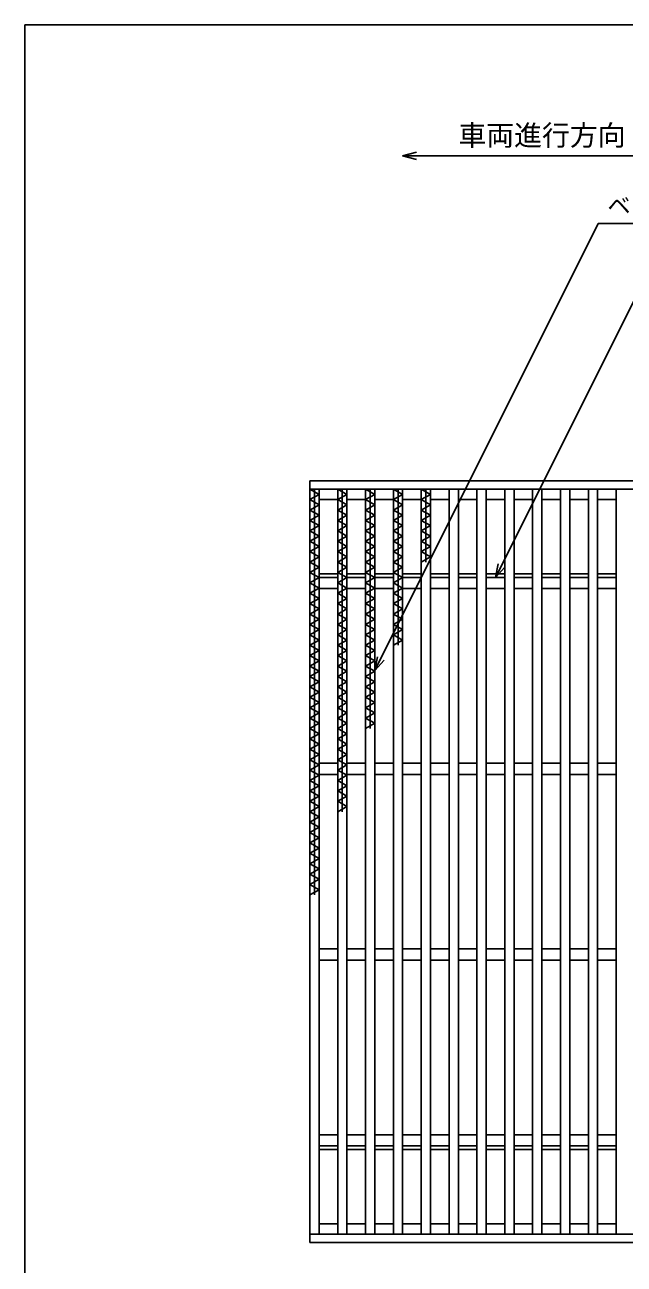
# Model space of a CAD drawing. Units: millimetres, scale not verified. Extents: x -910 to 866, y -641 to 527.
# Drawn here: x -864 to -542, y -140 to 527 of the extents above; entities that cross this region are included whole.
import ezdxf
from ezdxf.enums import TextEntityAlignment as Align

# ---------------------------------------------------------------- set-up
doc = ezdxf.new("R2010")
doc.units = ezdxf.units.MM
doc.header["$LTSCALE"] = 5
for name, color, linetype, lineweight in [('0_2', 150, 'Continuous', 25), ('16', 3, 'Continuous', 25), ('22', 4, 'Continuous', 25)]:
    doc.layers.add(name, color=color, linetype=linetype, lineweight=lineweight)
doc.styles.add('ベクトル', font='')
doc.styles.get('ベクトル').set_extended_font_data('ベクトル')

msp = doc.modelspace()

# ---------------------------------------------------------------- linework, layer by layer
at = {"layer": '0_2'}
for p, q in [((-864.5, -573.25), (-864.5, 526.75)), ((-864.5, 526.75), (865.5, 526.75))]:
    msp.add_line(p, q, dxfattribs=at)
at = {"layer": '16'}
for p, q in [((-711, 281.25), (-211, 281.25)), ((-711, 276.75), (-711, 281.25)), ((-211, 276.75), (-711, 276.75)), ((-711, 276.75), (-711, -124.25)), ((-706, 276.75), (-711, 276.75)), ((-711, 276.75), (-706, 273.95)), ((-706, 273.95), (-711, 271.15)), ((-708.5, 276.75), (-708.5, 58.35)), ((-706, -124.25), (-706, 276.75)), ((-696, 276.75), (-696, -124.25)), ((-691, 276.75), (-696, 276.75)), ((-696, 276.75), (-691, 273.95)), ((-691, 273.95), (-696, 271.15)), ((-693.5, 276.75), (-693.5, 103.15)), ((-691, -124.25), (-691, 276.75)), ((-681, 276.75), (-681, -124.25)), ((-676, 276.75), (-681, 276.75)), ((-681, 276.75), (-676, 273.95)), ((-676, 273.95), (-681, 271.15)), ((-678.5, 276.75), (-678.5, 147.95)), ((-676, -124.25), (-676, 276.75)), ((-666, 276.75), (-666, -124.25)), ((-661, 276.75), (-666, 276.75)), ((-666, 276.75), (-661, 273.95)), ((-661, 273.95), (-666, 271.15)), ((-663.5, 276.75), (-663.5, 192.75)), ((-661, -124.25), (-661, 276.75)), ((-651, 276.75), (-651, -124.25)), ((-646, 276.75), (-651, 276.75)), ((-651, 276.75), (-646, 273.95)), ((-646, 273.95), (-651, 271.15)), ((-648.5, 276.75), (-648.5, 237.55)), ((-646, -124.25), (-646, 276.75)), ((-636, 276.75), (-636, -124.25)), ((-631, 276.75), (-636, 276.75)), ((-631, -124.25), (-631, 276.75)), ((-621, 276.75), (-621, -124.25)), ((-616, 276.75), (-621, 276.75)), ((-616, -124.25), (-616, 276.75)), ((-606, 276.75), (-606, -124.25)), ((-601, 276.75), (-606, 276.75)), ((-601, -124.25), (-601, 276.75)), ((-591, 276.75), (-591, -124.25)), ((-586, 276.75), (-591, 276.75)), ((-586, -124.25), (-586, 276.75)), ((-576, 276.75), (-576, -124.25)), ((-571, 276.75), (-576, 276.75)), ((-571, -124.25), (-571, 276.75)), ((-561, 276.75), (-561, -124.25)), ((-556, 276.75), (-561, 276.75)), ((-556, -124.25), (-556, 276.75)), ((-546, 276.75), (-546, -124.25)), ((-541, 276.75), (-546, 276.75)), ((-711, 271.15), (-706, 268.35)), ((-706, 268.35), (-711, 265.55)), ((-706, 271.25), (-696, 271.25)), ((-696, 271.15), (-691, 268.35)), ((-691, 268.35), (-696, 265.55)), ((-691, 271.25), (-681, 271.25)), ((-681, 271.15), (-676, 268.35)), ((-676, 268.35), (-681, 265.55)), ((-676, 271.25), (-666, 271.25)), ((-666, 271.15), (-661, 268.35)), ((-661, 268.35), (-666, 265.55)), ((-661, 271.25), (-651, 271.25)), ((-651, 271.15), (-646, 268.35)), ((-646, 268.35), (-651, 265.55)), ((-646, 271.25), (-636, 271.25)), ((-631, 271.25), (-621, 271.25)), ((-616, 271.25), (-606, 271.25)), ((-601, 271.25), (-591, 271.25)), ((-586, 271.25), (-576, 271.25)), ((-571, 271.25), (-561, 271.25)), ((-556, 271.25), (-546, 271.25)), ((-711, 265.55), (-706, 262.75)), ((-706, 262.75), (-711, 259.95)), ((-696, 265.55), (-691, 262.75)), ((-691, 262.75), (-696, 259.95)), ((-681, 265.55), (-676, 262.75)), ((-676, 262.75), (-681, 259.95)), ((-666, 265.55), (-661, 262.75)), ((-661, 262.75), (-666, 259.95)), ((-651, 265.55), (-646, 262.75)), ((-646, 262.75), (-651, 259.95)), ((-711, 259.95), (-706, 257.15)), ((-706, 257.15), (-711, 254.35)), ((-711, 254.35), (-706, 251.55)), ((-696, 259.95), (-691, 257.15)), ((-691, 257.15), (-696, 254.35)), ((-696, 254.35), (-691, 251.55)), ((-681, 259.95), (-676, 257.15)), ((-676, 257.15), (-681, 254.35)), ((-681, 254.35), (-676, 251.55)), ((-666, 259.95), (-661, 257.15)), ((-661, 257.15), (-666, 254.35)), ((-666, 254.35), (-661, 251.55)), ((-651, 259.95), (-646, 257.15)), ((-646, 257.15), (-651, 254.35)), ((-651, 254.35), (-646, 251.55)), ((-706, 251.55), (-711, 248.75)), ((-711, 248.75), (-706, 245.95)), ((-691, 251.55), (-696, 248.75)), ((-696, 248.75), (-691, 245.95)), ((-676, 251.55), (-681, 248.75)), ((-681, 248.75), (-676, 245.95)), ((-661, 251.55), (-666, 248.75)), ((-666, 248.75), (-661, 245.95)), ((-646, 251.55), (-651, 248.75)), ((-651, 248.75), (-646, 245.95)), ((-706, 245.95), (-711, 243.15)), ((-711, 243.15), (-706, 240.35)), ((-706, 240.35), (-711, 237.55)), ((-691, 245.95), (-696, 243.15)), ((-696, 243.15), (-691, 240.35)), ((-691, 240.35), (-696, 237.55)), ((-676, 245.95), (-681, 243.15)), ((-681, 243.15), (-676, 240.35)), ((-676, 240.35), (-681, 237.55)), ((-661, 245.95), (-666, 243.15)), ((-666, 243.15), (-661, 240.35)), ((-661, 240.35), (-666, 237.55)), ((-646, 245.95), (-651, 243.15)), ((-651, 243.15), (-646, 240.35)), ((-646, 240.35), (-651, 237.55)), ((-711, 237.55), (-706, 234.75)), ((-706, 234.75), (-711, 231.95)), ((-696, 237.55), (-691, 234.75)), ((-691, 234.75), (-696, 231.95)), ((-681, 237.55), (-676, 234.75)), ((-676, 234.75), (-681, 231.95)), ((-666, 237.55), (-661, 234.75)), ((-661, 234.75), (-666, 231.95)), ((-711, 231.95), (-706, 229.15)), ((-706, 229.15), (-711, 226.35)), ((-706, 231.25), (-696, 231.25)), ((-706, 229.25), (-696, 229.25)), ((-696, 231.95), (-691, 229.15)), ((-691, 229.15), (-696, 226.35)), ((-691, 231.25), (-681, 231.25)), ((-691, 229.25), (-681, 229.25)), ((-681, 231.95), (-676, 229.15)), ((-676, 229.15), (-681, 226.35)), ((-676, 231.25), (-666, 231.25)), ((-676, 229.25), (-666, 229.25)), ((-666, 231.95), (-661, 229.15)), ((-661, 229.15), (-666, 226.35)), ((-661, 231.25), (-651, 231.25)), ((-661, 229.25), (-651, 229.25)), ((-646, 231.25), (-636, 231.25)), ((-646, 229.25), (-636, 229.25)), ((-631, 231.25), (-621, 231.25)), ((-631, 229.25), (-621, 229.25)), ((-616, 231.25), (-606, 231.25)), ((-616, 229.25), (-606, 229.25)), ((-601, 231.25), (-591, 231.25)), ((-601, 229.25), (-591, 229.25)), ((-586, 231.25), (-576, 231.25)), ((-586, 229.25), (-576, 229.25)), ((-571, 231.25), (-561, 231.25)), ((-571, 229.25), (-561, 229.25)), ((-556, 231.25), (-546, 231.25)), ((-556, 229.25), (-546, 229.25)), ((-711, 226.35), (-706, 223.55)), ((-706, 223.55), (-711, 220.75)), ((-711, 220.75), (-706, 217.95)), ((-706, 223.25), (-696, 223.25)), ((-696, 226.35), (-691, 223.55)), ((-691, 223.55), (-696, 220.75)), ((-696, 220.75), (-691, 217.95)), ((-691, 223.25), (-681, 223.25)), ((-681, 226.35), (-676, 223.55)), ((-676, 223.55), (-681, 220.75)), ((-681, 220.75), (-676, 217.95)), ((-676, 223.25), (-666, 223.25)), ((-666, 226.35), (-661, 223.55)), ((-661, 223.55), (-666, 220.75)), ((-666, 220.75), (-661, 217.95)), ((-661, 223.25), (-651, 223.25)), ((-646, 223.25), (-636, 223.25)), ((-631, 223.25), (-621, 223.25)), ((-616, 223.25), (-606, 223.25)), ((-601, 223.25), (-591, 223.25)), ((-586, 223.25), (-576, 223.25)), ((-571, 223.25), (-561, 223.25)), ((-556, 223.25), (-546, 223.25)), ((-706, 217.95), (-711, 215.15)), ((-711, 215.15), (-706, 212.35)), ((-691, 217.95), (-696, 215.15)), ((-696, 215.15), (-691, 212.35)), ((-676, 217.95), (-681, 215.15)), ((-681, 215.15), (-676, 212.35)), ((-661, 217.95), (-666, 215.15)), ((-666, 215.15), (-661, 212.35)), ((-706, 212.35), (-711, 209.55)), ((-711, 209.55), (-706, 206.75)), ((-691, 212.35), (-696, 209.55)), ((-696, 209.55), (-691, 206.75)), ((-676, 212.35), (-681, 209.55)), ((-681, 209.55), (-676, 206.75)), ((-661, 212.35), (-666, 209.55)), ((-666, 209.55), (-661, 206.75)), ((-706, 206.75), (-711, 203.95)), ((-711, 203.95), (-706, 201.15)), ((-706, 201.15), (-711, 198.35)), ((-691, 206.75), (-696, 203.95)), ((-696, 203.95), (-691, 201.15)), ((-691, 201.15), (-696, 198.35)), ((-676, 206.75), (-681, 203.95)), ((-681, 203.95), (-676, 201.15)), ((-676, 201.15), (-681, 198.35)), ((-661, 206.75), (-666, 203.95)), ((-666, 203.95), (-661, 201.15)), ((-661, 201.15), (-666, 198.35)), ((-711, 198.35), (-706, 195.55)), ((-706, 195.55), (-711, 192.75)), ((-696, 198.35), (-691, 195.55)), ((-691, 195.55), (-696, 192.75)), ((-681, 198.35), (-676, 195.55)), ((-676, 195.55), (-681, 192.75)), ((-666, 198.35), (-661, 195.55)), ((-661, 195.55), (-666, 192.75)), ((-711, 192.75), (-706, 189.95)), ((-706, 189.95), (-711, 187.15)), ((-711, 187.15), (-706, 184.35)), ((-696, 192.75), (-691, 189.95)), ((-691, 189.95), (-696, 187.15)), ((-696, 187.15), (-691, 184.35)), ((-681, 192.75), (-676, 189.95)), ((-676, 189.95), (-681, 187.15)), ((-681, 187.15), (-676, 184.35)), ((-706, 184.35), (-711, 181.55)), ((-711, 181.55), (-706, 178.75)), ((-691, 184.35), (-696, 181.55)), ((-696, 181.55), (-691, 178.75)), ((-676, 184.35), (-681, 181.55)), ((-681, 181.55), (-676, 178.75)), ((-706, 178.75), (-711, 175.95)), ((-711, 175.95), (-706, 173.15)), ((-691, 178.75), (-696, 175.95)), ((-696, 175.95), (-691, 173.15)), ((-676, 178.75), (-681, 175.95)), ((-681, 175.95), (-676, 173.15)), ((-706, 173.15), (-711, 170.35)), ((-711, 170.35), (-706, 167.55)), ((-706, 167.55), (-711, 164.75)), ((-691, 173.15), (-696, 170.35)), ((-696, 170.35), (-691, 167.55)), ((-691, 167.55), (-696, 164.75)), ((-676, 173.15), (-681, 170.35)), ((-681, 170.35), (-676, 167.55)), ((-676, 167.55), (-681, 164.75)), ((-711, 164.75), (-706, 161.95)), ((-706, 161.95), (-711, 159.15)), ((-696, 164.75), (-691, 161.95)), ((-691, 161.95), (-696, 159.15)), ((-681, 164.75), (-676, 161.95)), ((-676, 161.95), (-681, 159.15)), ((-711, 159.15), (-706, 156.35)), ((-706, 156.35), (-711, 153.55)), ((-711, 153.55), (-706, 150.75)), ((-696, 159.15), (-691, 156.35)), ((-691, 156.35), (-696, 153.55)), ((-696, 153.55), (-691, 150.75)), ((-681, 159.15), (-676, 156.35)), ((-676, 156.35), (-681, 153.55)), ((-681, 153.55), (-676, 150.75)), ((-706, 150.75), (-711, 147.95)), ((-711, 147.95), (-706, 145.15)), ((-691, 150.75), (-696, 147.95)), ((-696, 147.95), (-691, 145.15)), ((-676, 150.75), (-681, 147.95)), ((-706, 145.15), (-711, 142.35)), ((-711, 142.35), (-706, 139.55)), ((-691, 145.15), (-696, 142.35)), ((-696, 142.35), (-691, 139.55)), ((-706, 139.55), (-711, 136.75)), ((-711, 136.75), (-706, 133.95)), ((-706, 133.95), (-711, 131.15)), ((-691, 139.55), (-696, 136.75)), ((-696, 136.75), (-691, 133.95)), ((-691, 133.95), (-696, 131.15)), ((-711, 131.15), (-706, 128.35)), ((-706, 128.35), (-711, 125.55)), ((-706, 129.25), (-696, 129.25)), ((-696, 131.15), (-691, 128.35)), ((-691, 128.35), (-696, 125.55)), ((-691, 129.25), (-681, 129.25)), ((-676, 129.25), (-666, 129.25)), ((-661, 129.25), (-651, 129.25)), ((-646, 129.25), (-636, 129.25)), ((-631, 129.25), (-621, 129.25)), ((-616, 129.25), (-606, 129.25)), ((-601, 129.25), (-591, 129.25)), ((-586, 129.25), (-576, 129.25)), ((-571, 129.25), (-561, 129.25)), ((-556, 129.25), (-546, 129.25)), ((-711, 125.55), (-706, 122.75)), ((-706, 122.75), (-711, 119.95)), ((-706, 123.25), (-696, 123.25)), ((-696, 125.55), (-691, 122.75)), ((-691, 122.75), (-696, 119.95)), ((-691, 123.25), (-681, 123.25)), ((-676, 123.25), (-666, 123.25)), ((-661, 123.25), (-651, 123.25)), ((-646, 123.25), (-636, 123.25)), ((-631, 123.25), (-621, 123.25)), ((-616, 123.25), (-606, 123.25)), ((-601, 123.25), (-591, 123.25)), ((-586, 123.25), (-576, 123.25)), ((-571, 123.25), (-561, 123.25)), ((-556, 123.25), (-546, 123.25)), ((-711, 119.95), (-706, 117.15)), ((-706, 117.15), (-711, 114.35)), ((-711, 114.35), (-706, 111.55)), ((-696, 119.95), (-691, 117.15)), ((-691, 117.15), (-696, 114.35)), ((-696, 114.35), (-691, 111.55)), ((-706, 111.55), (-711, 108.75)), ((-711, 108.75), (-706, 105.95)), ((-691, 111.55), (-696, 108.75)), ((-696, 108.75), (-691, 105.95)), ((-706, 105.95), (-711, 103.15)), ((-711, 103.15), (-706, 100.35)), ((-706, 100.35), (-711, 97.55)), ((-691, 105.95), (-696, 103.15)), ((-711, 97.55), (-706, 94.75)), ((-706, 94.75), (-711, 91.95)), ((-711, 91.95), (-706, 89.15)), ((-706, 89.15), (-711, 86.35)), ((-711, 86.35), (-706, 83.55)), ((-706, 83.55), (-711, 80.75)), ((-711, 80.75), (-706, 77.95)), ((-706, 77.95), (-711, 75.15)), ((-711, 75.15), (-706, 72.35)), ((-706, 72.35), (-711, 69.55)), ((-711, 69.55), (-706, 66.75)), ((-706, 66.75), (-711, 63.95)), ((-711, 63.95), (-706, 61.15)), ((-706, 61.15), (-711, 58.35)), ((-706, 29.25), (-696, 29.25)), ((-691, 29.25), (-681, 29.25)), ((-676, 29.25), (-666, 29.25)), ((-661, 29.25), (-651, 29.25)), ((-646, 29.25), (-636, 29.25)), ((-631, 29.25), (-621, 29.25)), ((-616, 29.25), (-606, 29.25)), ((-601, 29.25), (-591, 29.25)), ((-586, 29.25), (-576, 29.25)), ((-571, 29.25), (-561, 29.25)), ((-556, 29.25), (-546, 29.25)), ((-706, 23.25), (-696, 23.25)), ((-691, 23.25), (-681, 23.25)), ((-676, 23.25), (-666, 23.25)), ((-661, 23.25), (-651, 23.25)), ((-646, 23.25), (-636, 23.25)), ((-631, 23.25), (-621, 23.25)), ((-616, 23.25), (-606, 23.25)), ((-601, 23.25), (-591, 23.25)), ((-586, 23.25), (-576, 23.25)), ((-571, 23.25), (-561, 23.25)), ((-556, 23.25), (-546, 23.25)), ((-706, -70.75), (-696, -70.75)), ((-691, -70.75), (-681, -70.75)), ((-676, -70.75), (-666, -70.75)), ((-661, -70.75), (-651, -70.75)), ((-646, -70.75), (-636, -70.75)), ((-631, -70.75), (-621, -70.75)), ((-616, -70.75), (-606, -70.75)), ((-601, -70.75), (-591, -70.75)), ((-586, -70.75), (-576, -70.75)), ((-571, -70.75), (-561, -70.75)), ((-556, -70.75), (-546, -70.75)), ((-706, -76.75), (-696, -76.75)), ((-706, -78.75), (-696, -78.75)), ((-691, -76.75), (-681, -76.75)), ((-691, -78.75), (-681, -78.75)), ((-676, -76.75), (-666, -76.75)), ((-676, -78.75), (-666, -78.75)), ((-661, -76.75), (-651, -76.75)), ((-661, -78.75), (-651, -78.75)), ((-646, -76.75), (-636, -76.75)), ((-646, -78.75), (-636, -78.75)), ((-631, -76.75), (-621, -76.75)), ((-631, -78.75), (-621, -78.75)), ((-616, -76.75), (-606, -76.75)), ((-616, -78.75), (-606, -78.75)), ((-601, -76.75), (-591, -76.75)), ((-601, -78.75), (-591, -78.75)), ((-586, -76.75), (-576, -76.75)), ((-586, -78.75), (-576, -78.75)), ((-571, -76.75), (-561, -76.75)), ((-571, -78.75), (-561, -78.75)), ((-556, -76.75), (-546, -76.75)), ((-556, -78.75), (-546, -78.75)), ((-706, -118.75), (-696, -118.75)), ((-691, -118.75), (-681, -118.75)), ((-676, -118.75), (-666, -118.75)), ((-661, -118.75), (-651, -118.75)), ((-646, -118.75), (-636, -118.75)), ((-631, -118.75), (-621, -118.75)), ((-616, -118.75), (-606, -118.75)), ((-601, -118.75), (-591, -118.75)), ((-586, -118.75), (-576, -118.75)), ((-571, -118.75), (-561, -118.75)), ((-556, -118.75), (-546, -118.75)), ((-711, -124.25), (-211, -124.25)), ((-711, -128.75), (-711, -124.25)), ((-711, -124.25), (-706, -124.25)), ((-696, -124.25), (-691, -124.25)), ((-681, -124.25), (-676, -124.25)), ((-666, -124.25), (-661, -124.25)), ((-651, -124.25), (-646, -124.25)), ((-636, -124.25), (-631, -124.25)), ((-621, -124.25), (-616, -124.25)), ((-606, -124.25), (-601, -124.25)), ((-591, -124.25), (-586, -124.25)), ((-576, -124.25), (-571, -124.25)), ((-561, -124.25), (-556, -124.25)), ((-546, -124.25), (-541, -124.25)), ((-211, -128.75), (-711, -128.75))]:
    msp.add_line(p, q, dxfattribs=at)
at = {"layer": '22'}
for p, q in [((-661, 456.25), (-653.5, 458.25)), ((-653.5, 454.25), (-661, 456.25)), ((-661, 456.25), (-511, 456.25)), ((-676, 179.25), (-555.75, 419.75)), ((-555.75, 419.75), (-325.75, 419.75)), ((-611, 229.25), (-525.75, 399.75)), ((-611, 229.25), (-609.5, 236.55)), ((-611, 229.25), (-606, 234.75)), ((-676, 179.25), (-674.5, 186.55)), ((-676, 179.25), (-671, 184.75))]:
    msp.add_line(p, q, dxfattribs=at)

# ---------------------------------------------------------------- texts
at = {"layer": '22', "color": 2, "style": 'ベクトル'}
for s, height, p in [('車両進行方向', 11, (-631, 467.25)), ('ベアリングバー：', 9.164, (-550.75, 429.5))]:
    msp.add_text(s, height=height, dxfattribs=at).set_placement(p, align=Align.MIDDLE_LEFT)

doc.saveas('drawing.dxf')
